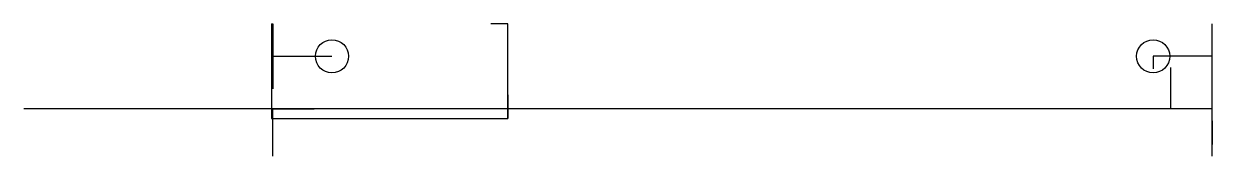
# Model space of a CAD drawing. Header units: millimetres. Extents: x -21 to 80, y -3 to 8.
import ezdxf

# ---------------------------------------------------------------- set-up
doc = ezdxf.new("R2010")
doc.units = ezdxf.units.MM
doc.layers.get('0').update_dxf_attribs({"true_color": 0xc2ced6})

msp = doc.modelspace()

# ---------------------------------------------------------------- linework, layer by layer
for p, q in [((0, 8), (0, 0)), ((0, 8), (0.12, 8)), ((0.12, 8, 6), (0.12, 2.5, 6)), ((0.12, 8, 6), (0.12, 5.25, 6)), ((20, 8), (18.58, 8)), ((20, 0), (20, 8)), ((20, 8), (20, 8, 3)), ((79.64, 4.3, 6), (79.64, 8, 6)), ((0.12, 5.25, 6), (5.12, 5.25, 6)), ((79.64, 5.25, 6), (74.64, 5.25, 6)), ((74.64, 5.25, 6), (74.64, 4.19, 6)), ((76.14, 0.8, 6), (76.14, 4.3, 6)), ((79.64, 0.8, 6), (79.64, 4.3, 6)), ((20, 2, 6), (20, 1, 5)), ((20, 0), (20, 2)), ((20, 1, 1), (20, 2)), ((79.64, 0.8, 6), (-20.97, 0.8, 6)), ((0, 0), (20, 0)), ((0.12, -3.2, 6), (0.12, 0.8, 6)), ((0.12, 0.8, 6), (3.62, 0.8, 6)), ((20, 0, 6), (20, 1, 6)), ((20, 1, 5), (20, 0, 6)), ((20, 1, 1), (20, 0)), ((79.64, 0.8, 6), (76.14, 0.8, 6)), ((79.64, -3.2, 6), (79.64, 0.8, 6)), ((79.64, -0.2, 6), (79.64, -1.2, 6)), ((79.64, -1.2, 5), (79.64, -0.2, 6)), ((79.64, -0.2, 6), (79.64, -2.2, 6)), ((79.64, -2.2), (79.64, -0.2)), ((79.64, -0.2), (79.64, -1.2, 1)), ((79.64, -2.2, 6), (79.64, -1.2, 5)), ((79.64, -2.2), (79.64, -1.2)), ((79.64, -1.2, 1), (79.64, -2.2)), ((79.64, -3.2), (79.64, -2.2))]:
    msp.add_line(p, q)
at = {"elevation": 6}
msp.add_lwpolyline([(20, 2), (20, 0)], dxfattribs=at)
for centre in [(5.12, 5.25, 6), (74.64, 5.25, 6)]:
    msp.add_circle(centre, 1.4)

doc.saveas('drawing.dxf')
